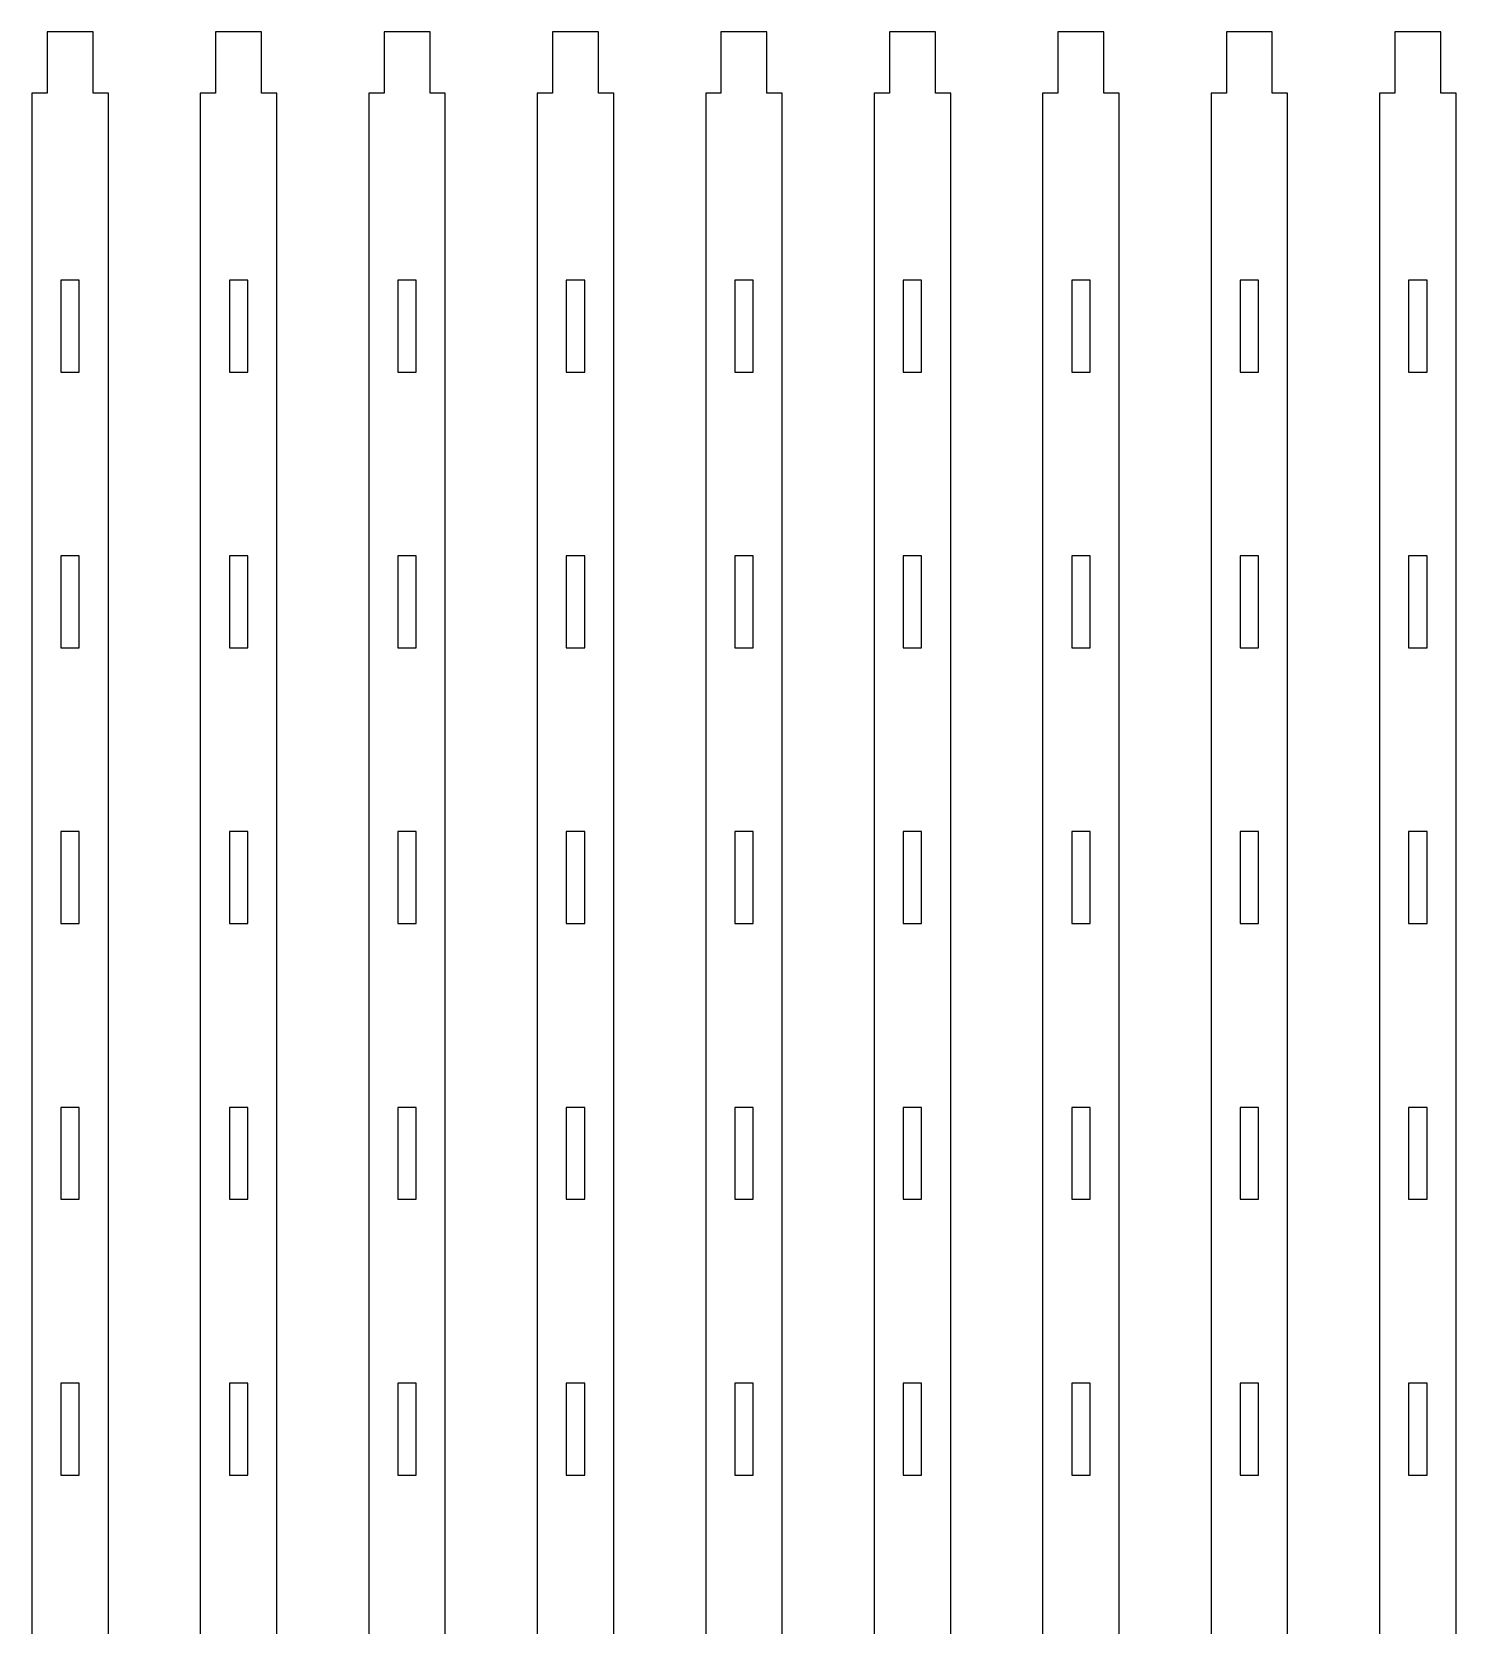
# Model space of a CAD drawing. Header units: inches. Extents: x 54 to 152, y 42 to 250.
# Drawn here: x 54.4 to 147.4, y 146.5 to 250.5 of the extents above; entities that cross this region are included whole.
import ezdxf

# ---------------------------------------------------------------- set-up
doc = ezdxf.new("R2010")
doc.units = ezdxf.units.IN
doc.header["$MEASUREMENT"] = 0

# ---------------------------------------------------------------- blocks, each defined once
blk = doc.blocks.new('block 173')
at = {"color": 7, "lineweight": 25, "true_color": 0xffffff}
blk.add_lwpolyline([(145.46, 228.26), (145.46, 234.26)], dxfattribs=at)
blk = doc.blocks.new('block 174')
at = {"color": 7, "lineweight": 25, "true_color": 0xffffff}
blk.add_lwpolyline([(145.46, 234.26), (144.26, 234.26)], dxfattribs=at)
blk = doc.blocks.new('block 175')
at = {"color": 7, "lineweight": 25, "true_color": 0xffffff}
blk.add_lwpolyline([(144.26, 234.26), (144.26, 228.26)], dxfattribs=at)
blk = doc.blocks.new('block 176')
at = {"color": 7, "lineweight": 25, "true_color": 0xffffff}
blk.add_lwpolyline([(144.26, 228.26), (145.46, 228.26)], dxfattribs=at)
blk = doc.blocks.new('block 177')
at = {"color": 7, "lineweight": 25, "true_color": 0xffffff}
blk.add_lwpolyline([(145.46, 210.26), (145.46, 216.26)], dxfattribs=at)
blk = doc.blocks.new('block 178')
at = {"color": 7, "lineweight": 25, "true_color": 0xffffff}
blk.add_lwpolyline([(145.46, 216.26), (144.26, 216.26)], dxfattribs=at)
blk = doc.blocks.new('block 179')
at = {"color": 7, "lineweight": 25, "true_color": 0xffffff}
blk.add_lwpolyline([(144.26, 216.26), (144.26, 210.26)], dxfattribs=at)
blk = doc.blocks.new('block 180')
at = {"color": 7, "lineweight": 25, "true_color": 0xffffff}
blk.add_lwpolyline([(144.26, 210.26), (145.46, 210.26)], dxfattribs=at)
blk = doc.blocks.new('block 181')
at = {"color": 7, "lineweight": 25, "true_color": 0xffffff}
blk.add_lwpolyline([(145.46, 192.26), (145.46, 198.26)], dxfattribs=at)
blk = doc.blocks.new('block 182')
at = {"color": 7, "lineweight": 25, "true_color": 0xffffff}
blk.add_lwpolyline([(145.46, 198.26), (144.26, 198.26)], dxfattribs=at)
blk = doc.blocks.new('block 183')
at = {"color": 7, "lineweight": 25, "true_color": 0xffffff}
blk.add_lwpolyline([(144.26, 198.26), (144.26, 192.26)], dxfattribs=at)
blk = doc.blocks.new('block 184')
at = {"color": 7, "lineweight": 25, "true_color": 0xffffff}
blk.add_lwpolyline([(144.26, 192.26), (145.46, 192.26)], dxfattribs=at)
blk = doc.blocks.new('block 185')
at = {"color": 7, "lineweight": 25, "true_color": 0xffffff}
blk.add_lwpolyline([(145.46, 174.26), (145.46, 180.26)], dxfattribs=at)
blk = doc.blocks.new('block 186')
at = {"color": 7, "lineweight": 25, "true_color": 0xffffff}
blk.add_lwpolyline([(145.46, 180.26), (144.26, 180.26)], dxfattribs=at)
blk = doc.blocks.new('block 187')
at = {"color": 7, "lineweight": 25, "true_color": 0xffffff}
blk.add_lwpolyline([(144.26, 180.26), (144.26, 174.26)], dxfattribs=at)
blk = doc.blocks.new('block 188')
at = {"color": 7, "lineweight": 25, "true_color": 0xffffff}
blk.add_lwpolyline([(144.26, 174.26), (145.46, 174.26)], dxfattribs=at)
blk = doc.blocks.new('block 189')
at = {"color": 7, "lineweight": 25, "true_color": 0xffffff}
blk.add_lwpolyline([(145.46, 156.26), (145.46, 162.26)], dxfattribs=at)
blk = doc.blocks.new('block 190')
at = {"color": 7, "lineweight": 25, "true_color": 0xffffff}
blk.add_lwpolyline([(145.46, 162.26), (144.26, 162.26)], dxfattribs=at)
blk = doc.blocks.new('block 191')
at = {"color": 7, "lineweight": 25, "true_color": 0xffffff}
blk.add_lwpolyline([(144.26, 162.26), (144.26, 156.26)], dxfattribs=at)
blk = doc.blocks.new('block 192')
at = {"color": 7, "lineweight": 25, "true_color": 0xffffff}
blk.add_lwpolyline([(144.26, 156.26), (145.46, 156.26)], dxfattribs=at)
blk = doc.blocks.new('block 197')
at = {"color": 7, "lineweight": 25, "true_color": 0xffffff}
blk.add_lwpolyline([(142.36, 246.46), (142.36, 90.06)], dxfattribs=at)
blk = doc.blocks.new('block 198')
at = {"color": 7, "lineweight": 25, "true_color": 0xffffff}
blk.add_lwpolyline([(143.36, 246.46), (142.36, 246.46)], dxfattribs=at)
blk = doc.blocks.new('block 199')
at = {"color": 7, "lineweight": 25, "true_color": 0xffffff}
blk.add_lwpolyline([(143.36, 250.46), (143.36, 246.46)], dxfattribs=at)
blk = doc.blocks.new('block 200')
at = {"color": 7, "lineweight": 25, "true_color": 0xffffff}
blk.add_lwpolyline([(146.36, 250.46), (143.36, 250.46)], dxfattribs=at)
blk = doc.blocks.new('block 201')
at = {"color": 7, "lineweight": 25, "true_color": 0xffffff}
blk.add_lwpolyline([(146.36, 246.46), (146.36, 250.46)], dxfattribs=at)
blk = doc.blocks.new('block 202')
at = {"color": 7, "lineweight": 25, "true_color": 0xffffff}
blk.add_lwpolyline([(147.36, 90.06), (147.36, 246.46)], dxfattribs=at)
blk = doc.blocks.new('block 216')
at = {"color": 7, "lineweight": 25, "true_color": 0xffffff}
blk.add_lwpolyline([(147.36, 246.46), (146.36, 246.46)], dxfattribs=at)
blk = doc.blocks.new('block 217')
at = {"color": 7, "lineweight": 25, "true_color": 0xffffff}
blk.add_lwpolyline([(134.46, 228.26), (134.46, 234.26)], dxfattribs=at)
blk = doc.blocks.new('block 218')
at = {"color": 7, "lineweight": 25, "true_color": 0xffffff}
blk.add_lwpolyline([(134.46, 234.26), (133.26, 234.26)], dxfattribs=at)
blk = doc.blocks.new('block 219')
at = {"color": 7, "lineweight": 25, "true_color": 0xffffff}
blk.add_lwpolyline([(133.26, 234.26), (133.26, 228.26)], dxfattribs=at)
blk = doc.blocks.new('block 220')
at = {"color": 7, "lineweight": 25, "true_color": 0xffffff}
blk.add_lwpolyline([(133.26, 228.26), (134.46, 228.26)], dxfattribs=at)
blk = doc.blocks.new('block 221')
at = {"color": 7, "lineweight": 25, "true_color": 0xffffff}
blk.add_lwpolyline([(134.46, 210.26), (134.46, 216.26)], dxfattribs=at)
blk = doc.blocks.new('block 222')
at = {"color": 7, "lineweight": 25, "true_color": 0xffffff}
blk.add_lwpolyline([(134.46, 216.26), (133.26, 216.26)], dxfattribs=at)
blk = doc.blocks.new('block 223')
at = {"color": 7, "lineweight": 25, "true_color": 0xffffff}
blk.add_lwpolyline([(133.26, 216.26), (133.26, 210.26)], dxfattribs=at)
blk = doc.blocks.new('block 224')
at = {"color": 7, "lineweight": 25, "true_color": 0xffffff}
blk.add_lwpolyline([(133.26, 210.26), (134.46, 210.26)], dxfattribs=at)
blk = doc.blocks.new('block 225')
at = {"color": 7, "lineweight": 25, "true_color": 0xffffff}
blk.add_lwpolyline([(134.46, 192.26), (134.46, 198.26)], dxfattribs=at)
blk = doc.blocks.new('block 226')
at = {"color": 7, "lineweight": 25, "true_color": 0xffffff}
blk.add_lwpolyline([(134.46, 198.26), (133.26, 198.26)], dxfattribs=at)
blk = doc.blocks.new('block 227')
at = {"color": 7, "lineweight": 25, "true_color": 0xffffff}
blk.add_lwpolyline([(133.26, 198.26), (133.26, 192.26)], dxfattribs=at)
blk = doc.blocks.new('block 228')
at = {"color": 7, "lineweight": 25, "true_color": 0xffffff}
blk.add_lwpolyline([(133.26, 192.26), (134.46, 192.26)], dxfattribs=at)
blk = doc.blocks.new('block 229')
at = {"color": 7, "lineweight": 25, "true_color": 0xffffff}
blk.add_lwpolyline([(134.46, 174.26), (134.46, 180.26)], dxfattribs=at)
blk = doc.blocks.new('block 230')
at = {"color": 7, "lineweight": 25, "true_color": 0xffffff}
blk.add_lwpolyline([(134.46, 180.26), (133.26, 180.26)], dxfattribs=at)
blk = doc.blocks.new('block 231')
at = {"color": 7, "lineweight": 25, "true_color": 0xffffff}
blk.add_lwpolyline([(133.26, 180.26), (133.26, 174.26)], dxfattribs=at)
blk = doc.blocks.new('block 232')
at = {"color": 7, "lineweight": 25, "true_color": 0xffffff}
blk.add_lwpolyline([(133.26, 174.26), (134.46, 174.26)], dxfattribs=at)
blk = doc.blocks.new('block 233')
at = {"color": 7, "lineweight": 25, "true_color": 0xffffff}
blk.add_lwpolyline([(134.46, 156.26), (134.46, 162.26)], dxfattribs=at)
blk = doc.blocks.new('block 234')
at = {"color": 7, "lineweight": 25, "true_color": 0xffffff}
blk.add_lwpolyline([(134.46, 162.26), (133.26, 162.26)], dxfattribs=at)
blk = doc.blocks.new('block 235')
at = {"color": 7, "lineweight": 25, "true_color": 0xffffff}
blk.add_lwpolyline([(133.26, 162.26), (133.26, 156.26)], dxfattribs=at)
blk = doc.blocks.new('block 236')
at = {"color": 7, "lineweight": 25, "true_color": 0xffffff}
blk.add_lwpolyline([(133.26, 156.26), (134.46, 156.26)], dxfattribs=at)
blk = doc.blocks.new('block 241')
at = {"color": 7, "lineweight": 25, "true_color": 0xffffff}
blk.add_lwpolyline([(131.36, 246.46), (131.36, 90.06)], dxfattribs=at)
blk = doc.blocks.new('block 242')
at = {"color": 7, "lineweight": 25, "true_color": 0xffffff}
blk.add_lwpolyline([(132.36, 246.46), (131.36, 246.46)], dxfattribs=at)
blk = doc.blocks.new('block 243')
at = {"color": 7, "lineweight": 25, "true_color": 0xffffff}
blk.add_lwpolyline([(132.36, 250.46), (132.36, 246.46)], dxfattribs=at)
blk = doc.blocks.new('block 244')
at = {"color": 7, "lineweight": 25, "true_color": 0xffffff}
blk.add_lwpolyline([(135.36, 250.46), (132.36, 250.46)], dxfattribs=at)
blk = doc.blocks.new('block 245')
at = {"color": 7, "lineweight": 25, "true_color": 0xffffff}
blk.add_lwpolyline([(135.36, 246.46), (135.36, 250.46)], dxfattribs=at)
blk = doc.blocks.new('block 246')
at = {"color": 7, "lineweight": 25, "true_color": 0xffffff}
blk.add_lwpolyline([(136.36, 90.06), (136.36, 246.46)], dxfattribs=at)
blk = doc.blocks.new('block 259')
at = {"color": 7, "lineweight": 25, "true_color": 0xffffff}
blk.add_lwpolyline([(136.36, 246.46), (135.36, 246.46)], dxfattribs=at)
blk = doc.blocks.new('block 261')
at = {"color": 7, "lineweight": 25, "true_color": 0xffffff}
blk.add_lwpolyline([(123.46, 228.26), (123.46, 234.26)], dxfattribs=at)
blk = doc.blocks.new('block 262')
at = {"color": 7, "lineweight": 25, "true_color": 0xffffff}
blk.add_lwpolyline([(123.46, 234.26), (122.26, 234.26)], dxfattribs=at)
blk = doc.blocks.new('block 263')
at = {"color": 7, "lineweight": 25, "true_color": 0xffffff}
blk.add_lwpolyline([(122.26, 234.26), (122.26, 228.26)], dxfattribs=at)
blk = doc.blocks.new('block 264')
at = {"color": 7, "lineweight": 25, "true_color": 0xffffff}
blk.add_lwpolyline([(122.26, 228.26), (123.46, 228.26)], dxfattribs=at)
blk = doc.blocks.new('block 265')
at = {"color": 7, "lineweight": 25, "true_color": 0xffffff}
blk.add_lwpolyline([(123.46, 210.26), (123.46, 216.26)], dxfattribs=at)
blk = doc.blocks.new('block 266')
at = {"color": 7, "lineweight": 25, "true_color": 0xffffff}
blk.add_lwpolyline([(123.46, 216.26), (122.26, 216.26)], dxfattribs=at)
blk = doc.blocks.new('block 267')
at = {"color": 7, "lineweight": 25, "true_color": 0xffffff}
blk.add_lwpolyline([(122.26, 216.26), (122.26, 210.26)], dxfattribs=at)
blk = doc.blocks.new('block 268')
at = {"color": 7, "lineweight": 25, "true_color": 0xffffff}
blk.add_lwpolyline([(122.26, 210.26), (123.46, 210.26)], dxfattribs=at)
blk = doc.blocks.new('block 269')
at = {"color": 7, "lineweight": 25, "true_color": 0xffffff}
blk.add_lwpolyline([(123.46, 192.26), (123.46, 198.26)], dxfattribs=at)
blk = doc.blocks.new('block 270')
at = {"color": 7, "lineweight": 25, "true_color": 0xffffff}
blk.add_lwpolyline([(123.46, 198.26), (122.26, 198.26)], dxfattribs=at)
blk = doc.blocks.new('block 271')
at = {"color": 7, "lineweight": 25, "true_color": 0xffffff}
blk.add_lwpolyline([(122.26, 198.26), (122.26, 192.26)], dxfattribs=at)
blk = doc.blocks.new('block 272')
at = {"color": 7, "lineweight": 25, "true_color": 0xffffff}
blk.add_lwpolyline([(122.26, 192.26), (123.46, 192.26)], dxfattribs=at)
blk = doc.blocks.new('block 273')
at = {"color": 7, "lineweight": 25, "true_color": 0xffffff}
blk.add_lwpolyline([(123.46, 174.26), (123.46, 180.26)], dxfattribs=at)
blk = doc.blocks.new('block 274')
at = {"color": 7, "lineweight": 25, "true_color": 0xffffff}
blk.add_lwpolyline([(123.46, 180.26), (122.26, 180.26)], dxfattribs=at)
blk = doc.blocks.new('block 275')
at = {"color": 7, "lineweight": 25, "true_color": 0xffffff}
blk.add_lwpolyline([(122.26, 180.26), (122.26, 174.26)], dxfattribs=at)
blk = doc.blocks.new('block 276')
at = {"color": 7, "lineweight": 25, "true_color": 0xffffff}
blk.add_lwpolyline([(122.26, 174.26), (123.46, 174.26)], dxfattribs=at)
blk = doc.blocks.new('block 277')
at = {"color": 7, "lineweight": 25, "true_color": 0xffffff}
blk.add_lwpolyline([(123.46, 156.26), (123.46, 162.26)], dxfattribs=at)
blk = doc.blocks.new('block 278')
at = {"color": 7, "lineweight": 25, "true_color": 0xffffff}
blk.add_lwpolyline([(123.46, 162.26), (122.26, 162.26)], dxfattribs=at)
blk = doc.blocks.new('block 279')
at = {"color": 7, "lineweight": 25, "true_color": 0xffffff}
blk.add_lwpolyline([(122.26, 162.26), (122.26, 156.26)], dxfattribs=at)
blk = doc.blocks.new('block 280')
at = {"color": 7, "lineweight": 25, "true_color": 0xffffff}
blk.add_lwpolyline([(122.26, 156.26), (123.46, 156.26)], dxfattribs=at)
blk = doc.blocks.new('block 285')
at = {"color": 7, "lineweight": 25, "true_color": 0xffffff}
blk.add_lwpolyline([(120.36, 246.46), (120.36, 90.06)], dxfattribs=at)
blk = doc.blocks.new('block 286')
at = {"color": 7, "lineweight": 25, "true_color": 0xffffff}
blk.add_lwpolyline([(121.36, 246.46), (120.36, 246.46)], dxfattribs=at)
blk = doc.blocks.new('block 287')
at = {"color": 7, "lineweight": 25, "true_color": 0xffffff}
blk.add_lwpolyline([(121.36, 250.46), (121.36, 246.46)], dxfattribs=at)
blk = doc.blocks.new('block 288')
at = {"color": 7, "lineweight": 25, "true_color": 0xffffff}
blk.add_lwpolyline([(124.36, 250.46), (121.36, 250.46)], dxfattribs=at)
blk = doc.blocks.new('block 289')
at = {"color": 7, "lineweight": 25, "true_color": 0xffffff}
blk.add_lwpolyline([(124.36, 246.46), (124.36, 250.46)], dxfattribs=at)
blk = doc.blocks.new('block 290')
at = {"color": 7, "lineweight": 25, "true_color": 0xffffff}
blk.add_lwpolyline([(125.36, 90.06), (125.36, 246.46)], dxfattribs=at)
blk = doc.blocks.new('block 304')
at = {"color": 7, "lineweight": 25, "true_color": 0xffffff}
blk.add_lwpolyline([(125.36, 246.46), (124.36, 246.46)], dxfattribs=at)
blk = doc.blocks.new('block 305')
at = {"color": 7, "lineweight": 25, "true_color": 0xffffff}
blk.add_lwpolyline([(112.46, 228.26), (112.46, 234.26)], dxfattribs=at)
blk = doc.blocks.new('block 306')
at = {"color": 7, "lineweight": 25, "true_color": 0xffffff}
blk.add_lwpolyline([(112.46, 234.26), (111.26, 234.26)], dxfattribs=at)
blk = doc.blocks.new('block 307')
at = {"color": 7, "lineweight": 25, "true_color": 0xffffff}
blk.add_lwpolyline([(111.26, 234.26), (111.26, 228.26)], dxfattribs=at)
blk = doc.blocks.new('block 308')
at = {"color": 7, "lineweight": 25, "true_color": 0xffffff}
blk.add_lwpolyline([(111.26, 228.26), (112.46, 228.26)], dxfattribs=at)
blk = doc.blocks.new('block 309')
at = {"color": 7, "lineweight": 25, "true_color": 0xffffff}
blk.add_lwpolyline([(112.46, 210.26), (112.46, 216.26)], dxfattribs=at)
blk = doc.blocks.new('block 310')
at = {"color": 7, "lineweight": 25, "true_color": 0xffffff}
blk.add_lwpolyline([(112.46, 216.26), (111.26, 216.26)], dxfattribs=at)
blk = doc.blocks.new('block 311')
at = {"color": 7, "lineweight": 25, "true_color": 0xffffff}
blk.add_lwpolyline([(111.26, 216.26), (111.26, 210.26)], dxfattribs=at)
blk = doc.blocks.new('block 312')
at = {"color": 7, "lineweight": 25, "true_color": 0xffffff}
blk.add_lwpolyline([(111.26, 210.26), (112.46, 210.26)], dxfattribs=at)
blk = doc.blocks.new('block 313')
at = {"color": 7, "lineweight": 25, "true_color": 0xffffff}
blk.add_lwpolyline([(112.46, 192.26), (112.46, 198.26)], dxfattribs=at)
blk = doc.blocks.new('block 314')
at = {"color": 7, "lineweight": 25, "true_color": 0xffffff}
blk.add_lwpolyline([(112.46, 198.26), (111.26, 198.26)], dxfattribs=at)
blk = doc.blocks.new('block 315')
at = {"color": 7, "lineweight": 25, "true_color": 0xffffff}
blk.add_lwpolyline([(111.26, 198.26), (111.26, 192.26)], dxfattribs=at)
blk = doc.blocks.new('block 316')
at = {"color": 7, "lineweight": 25, "true_color": 0xffffff}
blk.add_lwpolyline([(111.26, 192.26), (112.46, 192.26)], dxfattribs=at)
blk = doc.blocks.new('block 317')
at = {"color": 7, "lineweight": 25, "true_color": 0xffffff}
blk.add_lwpolyline([(112.46, 174.26), (112.46, 180.26)], dxfattribs=at)
blk = doc.blocks.new('block 318')
at = {"color": 7, "lineweight": 25, "true_color": 0xffffff}
blk.add_lwpolyline([(112.46, 180.26), (111.26, 180.26)], dxfattribs=at)
blk = doc.blocks.new('block 319')
at = {"color": 7, "lineweight": 25, "true_color": 0xffffff}
blk.add_lwpolyline([(111.26, 180.26), (111.26, 174.26)], dxfattribs=at)
blk = doc.blocks.new('block 320')
at = {"color": 7, "lineweight": 25, "true_color": 0xffffff}
blk.add_lwpolyline([(111.26, 174.26), (112.46, 174.26)], dxfattribs=at)
blk = doc.blocks.new('block 321')
at = {"color": 7, "lineweight": 25, "true_color": 0xffffff}
blk.add_lwpolyline([(112.46, 156.26), (112.46, 162.26)], dxfattribs=at)
blk = doc.blocks.new('block 322')
at = {"color": 7, "lineweight": 25, "true_color": 0xffffff}
blk.add_lwpolyline([(112.46, 162.26), (111.26, 162.26)], dxfattribs=at)
blk = doc.blocks.new('block 323')
at = {"color": 7, "lineweight": 25, "true_color": 0xffffff}
blk.add_lwpolyline([(111.26, 162.26), (111.26, 156.26)], dxfattribs=at)
blk = doc.blocks.new('block 324')
at = {"color": 7, "lineweight": 25, "true_color": 0xffffff}
blk.add_lwpolyline([(111.26, 156.26), (112.46, 156.26)], dxfattribs=at)
blk = doc.blocks.new('block 329')
at = {"color": 7, "lineweight": 25, "true_color": 0xffffff}
blk.add_lwpolyline([(109.36, 246.46), (109.36, 90.06)], dxfattribs=at)
blk = doc.blocks.new('block 330')
at = {"color": 7, "lineweight": 25, "true_color": 0xffffff}
blk.add_lwpolyline([(110.36, 250.46), (110.36, 246.46)], dxfattribs=at)
blk = doc.blocks.new('block 331')
at = {"color": 7, "lineweight": 25, "true_color": 0xffffff}
blk.add_lwpolyline([(113.36, 250.46), (110.36, 250.46)], dxfattribs=at)
blk = doc.blocks.new('block 332')
at = {"color": 7, "lineweight": 25, "true_color": 0xffffff}
blk.add_lwpolyline([(113.36, 246.46), (113.36, 250.46)], dxfattribs=at)
blk = doc.blocks.new('block 333')
at = {"color": 7, "lineweight": 25, "true_color": 0xffffff}
blk.add_lwpolyline([(114.36, 90.06), (114.36, 246.46)], dxfattribs=at)
blk = doc.blocks.new('block 345')
at = {"color": 7, "lineweight": 25, "true_color": 0xffffff}
blk.add_lwpolyline([(110.36, 246.46), (109.36, 246.46)], dxfattribs=at)
blk = doc.blocks.new('block 347')
at = {"color": 7, "lineweight": 25, "true_color": 0xffffff}
blk.add_lwpolyline([(114.36, 246.46), (113.36, 246.46)], dxfattribs=at)
blk = doc.blocks.new('block 349')
at = {"color": 7, "lineweight": 25, "true_color": 0xffffff}
blk.add_lwpolyline([(101.46, 228.26), (101.46, 234.26)], dxfattribs=at)
blk = doc.blocks.new('block 350')
at = {"color": 7, "lineweight": 25, "true_color": 0xffffff}
blk.add_lwpolyline([(101.46, 234.26), (100.26, 234.26)], dxfattribs=at)
blk = doc.blocks.new('block 351')
at = {"color": 7, "lineweight": 25, "true_color": 0xffffff}
blk.add_lwpolyline([(100.26, 234.26), (100.26, 228.26)], dxfattribs=at)
blk = doc.blocks.new('block 352')
at = {"color": 7, "lineweight": 25, "true_color": 0xffffff}
blk.add_lwpolyline([(100.26, 228.26), (101.46, 228.26)], dxfattribs=at)
blk = doc.blocks.new('block 353')
at = {"color": 7, "lineweight": 25, "true_color": 0xffffff}
blk.add_lwpolyline([(101.46, 210.26), (101.46, 216.26)], dxfattribs=at)
blk = doc.blocks.new('block 354')
at = {"color": 7, "lineweight": 25, "true_color": 0xffffff}
blk.add_lwpolyline([(101.46, 216.26), (100.26, 216.26)], dxfattribs=at)
blk = doc.blocks.new('block 355')
at = {"color": 7, "lineweight": 25, "true_color": 0xffffff}
blk.add_lwpolyline([(100.26, 216.26), (100.26, 210.26)], dxfattribs=at)
blk = doc.blocks.new('block 356')
at = {"color": 7, "lineweight": 25, "true_color": 0xffffff}
blk.add_lwpolyline([(100.26, 210.26), (101.46, 210.26)], dxfattribs=at)
blk = doc.blocks.new('block 357')
at = {"color": 7, "lineweight": 25, "true_color": 0xffffff}
blk.add_lwpolyline([(101.46, 192.26), (101.46, 198.26)], dxfattribs=at)
blk = doc.blocks.new('block 358')
at = {"color": 7, "lineweight": 25, "true_color": 0xffffff}
blk.add_lwpolyline([(101.46, 198.26), (100.26, 198.26)], dxfattribs=at)
blk = doc.blocks.new('block 359')
at = {"color": 7, "lineweight": 25, "true_color": 0xffffff}
blk.add_lwpolyline([(100.26, 198.26), (100.26, 192.26)], dxfattribs=at)
blk = doc.blocks.new('block 360')
at = {"color": 7, "lineweight": 25, "true_color": 0xffffff}
blk.add_lwpolyline([(100.26, 192.26), (101.46, 192.26)], dxfattribs=at)
blk = doc.blocks.new('block 361')
at = {"color": 7, "lineweight": 25, "true_color": 0xffffff}
blk.add_lwpolyline([(101.46, 174.26), (101.46, 180.26)], dxfattribs=at)
blk = doc.blocks.new('block 362')
at = {"color": 7, "lineweight": 25, "true_color": 0xffffff}
blk.add_lwpolyline([(101.46, 180.26), (100.26, 180.26)], dxfattribs=at)
blk = doc.blocks.new('block 363')
at = {"color": 7, "lineweight": 25, "true_color": 0xffffff}
blk.add_lwpolyline([(100.26, 180.26), (100.26, 174.26)], dxfattribs=at)
blk = doc.blocks.new('block 364')
at = {"color": 7, "lineweight": 25, "true_color": 0xffffff}
blk.add_lwpolyline([(100.26, 174.26), (101.46, 174.26)], dxfattribs=at)
blk = doc.blocks.new('block 365')
at = {"color": 7, "lineweight": 25, "true_color": 0xffffff}
blk.add_lwpolyline([(101.46, 156.26), (101.46, 162.26)], dxfattribs=at)
blk = doc.blocks.new('block 366')
at = {"color": 7, "lineweight": 25, "true_color": 0xffffff}
blk.add_lwpolyline([(101.46, 162.26), (100.26, 162.26)], dxfattribs=at)
blk = doc.blocks.new('block 367')
at = {"color": 7, "lineweight": 25, "true_color": 0xffffff}
blk.add_lwpolyline([(100.26, 162.26), (100.26, 156.26)], dxfattribs=at)
blk = doc.blocks.new('block 368')
at = {"color": 7, "lineweight": 25, "true_color": 0xffffff}
blk.add_lwpolyline([(100.26, 156.26), (101.46, 156.26)], dxfattribs=at)
blk = doc.blocks.new('block 373')
at = {"color": 7, "lineweight": 25, "true_color": 0xffffff}
blk.add_lwpolyline([(98.36, 246.46), (98.36, 90.06)], dxfattribs=at)
blk = doc.blocks.new('block 374')
at = {"color": 7, "lineweight": 25, "true_color": 0xffffff}
blk.add_lwpolyline([(102.36, 250.46), (99.36, 250.46)], dxfattribs=at)
blk = doc.blocks.new('block 375')
at = {"color": 7, "lineweight": 25, "true_color": 0xffffff}
blk.add_lwpolyline([(103.36, 90.06), (103.36, 246.46)], dxfattribs=at)
blk = doc.blocks.new('block 386')
at = {"color": 7, "lineweight": 25, "true_color": 0xffffff}
blk.add_lwpolyline([(99.36, 246.46), (98.36, 246.46)], dxfattribs=at)
blk = doc.blocks.new('block 388')
at = {"color": 7, "lineweight": 25, "true_color": 0xffffff}
blk.add_lwpolyline([(103.36, 246.46), (102.36, 246.46)], dxfattribs=at)
blk = doc.blocks.new('block 391')
at = {"color": 7, "lineweight": 25, "true_color": 0xffffff}
blk.add_lwpolyline([(99.36, 250.46), (99.36, 246.46)], dxfattribs=at)
blk = doc.blocks.new('block 392')
at = {"color": 7, "lineweight": 25, "true_color": 0xffffff}
blk.add_lwpolyline([(102.36, 246.46), (102.36, 250.46)], dxfattribs=at)
blk = doc.blocks.new('block 393')
at = {"color": 7, "lineweight": 25, "true_color": 0xffffff}
blk.add_lwpolyline([(90.46, 228.26), (90.46, 234.26)], dxfattribs=at)
blk = doc.blocks.new('block 394')
at = {"color": 7, "lineweight": 25, "true_color": 0xffffff}
blk.add_lwpolyline([(90.46, 234.26), (89.26, 234.26)], dxfattribs=at)
blk = doc.blocks.new('block 395')
at = {"color": 7, "lineweight": 25, "true_color": 0xffffff}
blk.add_lwpolyline([(89.26, 234.26), (89.26, 228.26)], dxfattribs=at)
blk = doc.blocks.new('block 396')
at = {"color": 7, "lineweight": 25, "true_color": 0xffffff}
blk.add_lwpolyline([(89.26, 228.26), (90.46, 228.26)], dxfattribs=at)
blk = doc.blocks.new('block 397')
at = {"color": 7, "lineweight": 25, "true_color": 0xffffff}
blk.add_lwpolyline([(90.46, 210.26), (90.46, 216.26)], dxfattribs=at)
blk = doc.blocks.new('block 398')
at = {"color": 7, "lineweight": 25, "true_color": 0xffffff}
blk.add_lwpolyline([(90.46, 216.26), (89.26, 216.26)], dxfattribs=at)
blk = doc.blocks.new('block 399')
at = {"color": 7, "lineweight": 25, "true_color": 0xffffff}
blk.add_lwpolyline([(89.26, 216.26), (89.26, 210.26)], dxfattribs=at)
blk = doc.blocks.new('block 400')
at = {"color": 7, "lineweight": 25, "true_color": 0xffffff}
blk.add_lwpolyline([(89.26, 210.26), (90.46, 210.26)], dxfattribs=at)
blk = doc.blocks.new('block 401')
at = {"color": 7, "lineweight": 25, "true_color": 0xffffff}
blk.add_lwpolyline([(90.46, 192.26), (90.46, 198.26)], dxfattribs=at)
blk = doc.blocks.new('block 402')
at = {"color": 7, "lineweight": 25, "true_color": 0xffffff}
blk.add_lwpolyline([(90.46, 198.26), (89.26, 198.26)], dxfattribs=at)
blk = doc.blocks.new('block 403')
at = {"color": 7, "lineweight": 25, "true_color": 0xffffff}
blk.add_lwpolyline([(89.26, 198.26), (89.26, 192.26)], dxfattribs=at)
blk = doc.blocks.new('block 404')
at = {"color": 7, "lineweight": 25, "true_color": 0xffffff}
blk.add_lwpolyline([(89.26, 192.26), (90.46, 192.26)], dxfattribs=at)
blk = doc.blocks.new('block 405')
at = {"color": 7, "lineweight": 25, "true_color": 0xffffff}
blk.add_lwpolyline([(90.46, 174.26), (90.46, 180.26)], dxfattribs=at)
blk = doc.blocks.new('block 406')
at = {"color": 7, "lineweight": 25, "true_color": 0xffffff}
blk.add_lwpolyline([(90.46, 180.26), (89.26, 180.26)], dxfattribs=at)
blk = doc.blocks.new('block 407')
at = {"color": 7, "lineweight": 25, "true_color": 0xffffff}
blk.add_lwpolyline([(89.26, 180.26), (89.26, 174.26)], dxfattribs=at)
blk = doc.blocks.new('block 408')
at = {"color": 7, "lineweight": 25, "true_color": 0xffffff}
blk.add_lwpolyline([(89.26, 174.26), (90.46, 174.26)], dxfattribs=at)
blk = doc.blocks.new('block 409')
at = {"color": 7, "lineweight": 25, "true_color": 0xffffff}
blk.add_lwpolyline([(90.46, 156.26), (90.46, 162.26)], dxfattribs=at)
blk = doc.blocks.new('block 410')
at = {"color": 7, "lineweight": 25, "true_color": 0xffffff}
blk.add_lwpolyline([(90.46, 162.26), (89.26, 162.26)], dxfattribs=at)
blk = doc.blocks.new('block 411')
at = {"color": 7, "lineweight": 25, "true_color": 0xffffff}
blk.add_lwpolyline([(89.26, 162.26), (89.26, 156.26)], dxfattribs=at)
blk = doc.blocks.new('block 412')
at = {"color": 7, "lineweight": 25, "true_color": 0xffffff}
blk.add_lwpolyline([(89.26, 156.26), (90.46, 156.26)], dxfattribs=at)
blk = doc.blocks.new('block 417')
at = {"color": 7, "lineweight": 25, "true_color": 0xffffff}
blk.add_lwpolyline([(87.36, 246.46), (87.36, 90.06)], dxfattribs=at)
blk = doc.blocks.new('block 418')
at = {"color": 7, "lineweight": 25, "true_color": 0xffffff}
blk.add_lwpolyline([(91.36, 250.46), (88.36, 250.46)], dxfattribs=at)
blk = doc.blocks.new('block 419')
at = {"color": 7, "lineweight": 25, "true_color": 0xffffff}
blk.add_lwpolyline([(91.36, 246.46), (91.36, 250.46)], dxfattribs=at)
blk = doc.blocks.new('block 420')
at = {"color": 7, "lineweight": 25, "true_color": 0xffffff}
blk.add_lwpolyline([(92.36, 90.06), (92.36, 246.46)], dxfattribs=at)
blk = doc.blocks.new('block 433')
at = {"color": 7, "lineweight": 25, "true_color": 0xffffff}
blk.add_lwpolyline([(88.36, 250.46), (88.36, 246.46)], dxfattribs=at)
blk = doc.blocks.new('block 434')
at = {"color": 7, "lineweight": 25, "true_color": 0xffffff}
blk.add_lwpolyline([(88.36, 246.46), (87.36, 246.46)], dxfattribs=at)
blk = doc.blocks.new('block 436')
at = {"color": 7, "lineweight": 25, "true_color": 0xffffff}
blk.add_lwpolyline([(92.36, 246.46), (91.36, 246.46)], dxfattribs=at)
blk = doc.blocks.new('block 437')
at = {"color": 7, "lineweight": 25, "true_color": 0xffffff}
blk.add_lwpolyline([(79.46, 228.26), (79.46, 234.26)], dxfattribs=at)
blk = doc.blocks.new('block 438')
at = {"color": 7, "lineweight": 25, "true_color": 0xffffff}
blk.add_lwpolyline([(79.46, 234.26), (78.26, 234.26)], dxfattribs=at)
blk = doc.blocks.new('block 439')
at = {"color": 7, "lineweight": 25, "true_color": 0xffffff}
blk.add_lwpolyline([(78.26, 234.26), (78.26, 228.26)], dxfattribs=at)
blk = doc.blocks.new('block 440')
at = {"color": 7, "lineweight": 25, "true_color": 0xffffff}
blk.add_lwpolyline([(78.26, 228.26), (79.46, 228.26)], dxfattribs=at)
blk = doc.blocks.new('block 441')
at = {"color": 7, "lineweight": 25, "true_color": 0xffffff}
blk.add_lwpolyline([(79.46, 210.26), (79.46, 216.26)], dxfattribs=at)
blk = doc.blocks.new('block 442')
at = {"color": 7, "lineweight": 25, "true_color": 0xffffff}
blk.add_lwpolyline([(79.46, 216.26), (78.26, 216.26)], dxfattribs=at)
blk = doc.blocks.new('block 443')
at = {"color": 7, "lineweight": 25, "true_color": 0xffffff}
blk.add_lwpolyline([(78.26, 216.26), (78.26, 210.26)], dxfattribs=at)
blk = doc.blocks.new('block 444')
at = {"color": 7, "lineweight": 25, "true_color": 0xffffff}
blk.add_lwpolyline([(78.26, 210.26), (79.46, 210.26)], dxfattribs=at)
blk = doc.blocks.new('block 445')
at = {"color": 7, "lineweight": 25, "true_color": 0xffffff}
blk.add_lwpolyline([(79.46, 192.26), (79.46, 198.26)], dxfattribs=at)
blk = doc.blocks.new('block 446')
at = {"color": 7, "lineweight": 25, "true_color": 0xffffff}
blk.add_lwpolyline([(79.46, 198.26), (78.26, 198.26)], dxfattribs=at)
blk = doc.blocks.new('block 447')
at = {"color": 7, "lineweight": 25, "true_color": 0xffffff}
blk.add_lwpolyline([(78.26, 198.26), (78.26, 192.26)], dxfattribs=at)
blk = doc.blocks.new('block 448')
at = {"color": 7, "lineweight": 25, "true_color": 0xffffff}
blk.add_lwpolyline([(78.26, 192.26), (79.46, 192.26)], dxfattribs=at)
blk = doc.blocks.new('block 449')
at = {"color": 7, "lineweight": 25, "true_color": 0xffffff}
blk.add_lwpolyline([(79.46, 174.26), (79.46, 180.26)], dxfattribs=at)
blk = doc.blocks.new('block 450')
at = {"color": 7, "lineweight": 25, "true_color": 0xffffff}
blk.add_lwpolyline([(79.46, 180.26), (78.26, 180.26)], dxfattribs=at)
blk = doc.blocks.new('block 451')
at = {"color": 7, "lineweight": 25, "true_color": 0xffffff}
blk.add_lwpolyline([(78.26, 180.26), (78.26, 174.26)], dxfattribs=at)
blk = doc.blocks.new('block 452')
at = {"color": 7, "lineweight": 25, "true_color": 0xffffff}
blk.add_lwpolyline([(78.26, 174.26), (79.46, 174.26)], dxfattribs=at)
blk = doc.blocks.new('block 453')
at = {"color": 7, "lineweight": 25, "true_color": 0xffffff}
blk.add_lwpolyline([(79.46, 156.26), (79.46, 162.26)], dxfattribs=at)
blk = doc.blocks.new('block 454')
at = {"color": 7, "lineweight": 25, "true_color": 0xffffff}
blk.add_lwpolyline([(79.46, 162.26), (78.26, 162.26)], dxfattribs=at)
blk = doc.blocks.new('block 455')
at = {"color": 7, "lineweight": 25, "true_color": 0xffffff}
blk.add_lwpolyline([(78.26, 162.26), (78.26, 156.26)], dxfattribs=at)
blk = doc.blocks.new('block 456')
at = {"color": 7, "lineweight": 25, "true_color": 0xffffff}
blk.add_lwpolyline([(78.26, 156.26), (79.46, 156.26)], dxfattribs=at)
blk = doc.blocks.new('block 461')
at = {"color": 7, "lineweight": 25, "true_color": 0xffffff}
blk.add_lwpolyline([(76.36, 246.46), (76.36, 90.06)], dxfattribs=at)
blk = doc.blocks.new('block 462')
at = {"color": 7, "lineweight": 25, "true_color": 0xffffff}
blk.add_lwpolyline([(77.36, 250.46), (77.36, 246.46)], dxfattribs=at)
blk = doc.blocks.new('block 463')
at = {"color": 7, "lineweight": 25, "true_color": 0xffffff}
blk.add_lwpolyline([(80.36, 250.46), (77.36, 250.46)], dxfattribs=at)
blk = doc.blocks.new('block 464')
at = {"color": 7, "lineweight": 25, "true_color": 0xffffff}
blk.add_lwpolyline([(80.36, 246.46), (80.36, 250.46)], dxfattribs=at)
blk = doc.blocks.new('block 465')
at = {"color": 7, "lineweight": 25, "true_color": 0xffffff}
blk.add_lwpolyline([(81.36, 90.06), (81.36, 246.46)], dxfattribs=at)
blk = doc.blocks.new('block 477')
at = {"color": 7, "lineweight": 25, "true_color": 0xffffff}
blk.add_lwpolyline([(77.36, 246.46), (76.36, 246.46)], dxfattribs=at)
blk = doc.blocks.new('block 479')
at = {"color": 7, "lineweight": 25, "true_color": 0xffffff}
blk.add_lwpolyline([(81.36, 246.46), (80.36, 246.46)], dxfattribs=at)
blk = doc.blocks.new('block 481')
at = {"color": 7, "lineweight": 25, "true_color": 0xffffff}
blk.add_lwpolyline([(68.46, 228.26), (68.46, 234.26)], dxfattribs=at)
blk = doc.blocks.new('block 482')
at = {"color": 7, "lineweight": 25, "true_color": 0xffffff}
blk.add_lwpolyline([(68.46, 234.26), (67.26, 234.26)], dxfattribs=at)
blk = doc.blocks.new('block 483')
at = {"color": 7, "lineweight": 25, "true_color": 0xffffff}
blk.add_lwpolyline([(67.26, 234.26), (67.26, 228.26)], dxfattribs=at)
blk = doc.blocks.new('block 484')
at = {"color": 7, "lineweight": 25, "true_color": 0xffffff}
blk.add_lwpolyline([(67.26, 228.26), (68.46, 228.26)], dxfattribs=at)
blk = doc.blocks.new('block 485')
at = {"color": 7, "lineweight": 25, "true_color": 0xffffff}
blk.add_lwpolyline([(68.46, 210.26), (68.46, 216.26)], dxfattribs=at)
blk = doc.blocks.new('block 486')
at = {"color": 7, "lineweight": 25, "true_color": 0xffffff}
blk.add_lwpolyline([(68.46, 216.26), (67.26, 216.26)], dxfattribs=at)
blk = doc.blocks.new('block 487')
at = {"color": 7, "lineweight": 25, "true_color": 0xffffff}
blk.add_lwpolyline([(67.26, 216.26), (67.26, 210.26)], dxfattribs=at)
blk = doc.blocks.new('block 488')
at = {"color": 7, "lineweight": 25, "true_color": 0xffffff}
blk.add_lwpolyline([(67.26, 210.26), (68.46, 210.26)], dxfattribs=at)
blk = doc.blocks.new('block 489')
at = {"color": 7, "lineweight": 25, "true_color": 0xffffff}
blk.add_lwpolyline([(68.46, 192.26), (68.46, 198.26)], dxfattribs=at)
blk = doc.blocks.new('block 490')
at = {"color": 7, "lineweight": 25, "true_color": 0xffffff}
blk.add_lwpolyline([(68.46, 198.26), (67.26, 198.26)], dxfattribs=at)
blk = doc.blocks.new('block 491')
at = {"color": 7, "lineweight": 25, "true_color": 0xffffff}
blk.add_lwpolyline([(67.26, 198.26), (67.26, 192.26)], dxfattribs=at)
blk = doc.blocks.new('block 492')
at = {"color": 7, "lineweight": 25, "true_color": 0xffffff}
blk.add_lwpolyline([(67.26, 192.26), (68.46, 192.26)], dxfattribs=at)
blk = doc.blocks.new('block 493')
at = {"color": 7, "lineweight": 25, "true_color": 0xffffff}
blk.add_lwpolyline([(68.46, 174.26), (68.46, 180.26)], dxfattribs=at)
blk = doc.blocks.new('block 494')
at = {"color": 7, "lineweight": 25, "true_color": 0xffffff}
blk.add_lwpolyline([(68.46, 180.26), (67.26, 180.26)], dxfattribs=at)
blk = doc.blocks.new('block 495')
at = {"color": 7, "lineweight": 25, "true_color": 0xffffff}
blk.add_lwpolyline([(67.26, 180.26), (67.26, 174.26)], dxfattribs=at)
blk = doc.blocks.new('block 496')
at = {"color": 7, "lineweight": 25, "true_color": 0xffffff}
blk.add_lwpolyline([(67.26, 174.26), (68.46, 174.26)], dxfattribs=at)
blk = doc.blocks.new('block 497')
at = {"color": 7, "lineweight": 25, "true_color": 0xffffff}
blk.add_lwpolyline([(68.46, 156.26), (68.46, 162.26)], dxfattribs=at)
blk = doc.blocks.new('block 498')
at = {"color": 7, "lineweight": 25, "true_color": 0xffffff}
blk.add_lwpolyline([(68.46, 162.26), (67.26, 162.26)], dxfattribs=at)
blk = doc.blocks.new('block 499')
at = {"color": 7, "lineweight": 25, "true_color": 0xffffff}
blk.add_lwpolyline([(67.26, 162.26), (67.26, 156.26)], dxfattribs=at)
blk = doc.blocks.new('block 500')
at = {"color": 7, "lineweight": 25, "true_color": 0xffffff}
blk.add_lwpolyline([(67.26, 156.26), (68.46, 156.26)], dxfattribs=at)
blk = doc.blocks.new('block 505')
at = {"color": 7, "lineweight": 25, "true_color": 0xffffff}
blk.add_lwpolyline([(65.36, 246.46), (65.36, 90.06)], dxfattribs=at)
blk = doc.blocks.new('block 506')
at = {"color": 7, "lineweight": 25, "true_color": 0xffffff}
blk.add_lwpolyline([(66.36, 250.46), (66.36, 246.46)], dxfattribs=at)
blk = doc.blocks.new('block 507')
at = {"color": 7, "lineweight": 25, "true_color": 0xffffff}
blk.add_lwpolyline([(69.36, 250.46), (66.36, 250.46)], dxfattribs=at)
blk = doc.blocks.new('block 508')
at = {"color": 7, "lineweight": 25, "true_color": 0xffffff}
blk.add_lwpolyline([(69.36, 246.46), (69.36, 250.46)], dxfattribs=at)
blk = doc.blocks.new('block 509')
at = {"color": 7, "lineweight": 25, "true_color": 0xffffff}
blk.add_lwpolyline([(70.36, 246.46), (69.36, 246.46)], dxfattribs=at)
blk = doc.blocks.new('block 510')
at = {"color": 7, "lineweight": 25, "true_color": 0xffffff}
blk.add_lwpolyline([(70.36, 90.06), (70.36, 246.46)], dxfattribs=at)
blk = doc.blocks.new('block 524')
at = {"color": 7, "lineweight": 25, "true_color": 0xffffff}
blk.add_lwpolyline([(66.36, 246.46), (65.36, 246.46)], dxfattribs=at)
blk = doc.blocks.new('block 525')
at = {"color": 7, "lineweight": 25, "true_color": 0xffffff}
blk.add_lwpolyline([(57.46, 228.26), (57.46, 234.26)], dxfattribs=at)
blk = doc.blocks.new('block 526')
at = {"color": 7, "lineweight": 25, "true_color": 0xffffff}
blk.add_lwpolyline([(57.46, 234.26), (56.26, 234.26)], dxfattribs=at)
blk = doc.blocks.new('block 527')
at = {"color": 7, "lineweight": 25, "true_color": 0xffffff}
blk.add_lwpolyline([(56.26, 234.26), (56.26, 228.26)], dxfattribs=at)
blk = doc.blocks.new('block 528')
at = {"color": 7, "lineweight": 25, "true_color": 0xffffff}
blk.add_lwpolyline([(56.26, 228.26), (57.46, 228.26)], dxfattribs=at)
blk = doc.blocks.new('block 529')
at = {"color": 7, "lineweight": 25, "true_color": 0xffffff}
blk.add_lwpolyline([(57.46, 210.26), (57.46, 216.26)], dxfattribs=at)
blk = doc.blocks.new('block 530')
at = {"color": 7, "lineweight": 25, "true_color": 0xffffff}
blk.add_lwpolyline([(57.46, 216.26), (56.26, 216.26)], dxfattribs=at)
blk = doc.blocks.new('block 531')
at = {"color": 7, "lineweight": 25, "true_color": 0xffffff}
blk.add_lwpolyline([(56.26, 216.26), (56.26, 210.26)], dxfattribs=at)
blk = doc.blocks.new('block 532')
at = {"color": 7, "lineweight": 25, "true_color": 0xffffff}
blk.add_lwpolyline([(56.26, 210.26), (57.46, 210.26)], dxfattribs=at)
blk = doc.blocks.new('block 533')
at = {"color": 7, "lineweight": 25, "true_color": 0xffffff}
blk.add_lwpolyline([(57.46, 192.26), (57.46, 198.26)], dxfattribs=at)
blk = doc.blocks.new('block 534')
at = {"color": 7, "lineweight": 25, "true_color": 0xffffff}
blk.add_lwpolyline([(57.46, 198.26), (56.26, 198.26)], dxfattribs=at)
blk = doc.blocks.new('block 535')
at = {"color": 7, "lineweight": 25, "true_color": 0xffffff}
blk.add_lwpolyline([(56.26, 198.26), (56.26, 192.26)], dxfattribs=at)
blk = doc.blocks.new('block 536')
at = {"color": 7, "lineweight": 25, "true_color": 0xffffff}
blk.add_lwpolyline([(56.26, 192.26), (57.46, 192.26)], dxfattribs=at)
blk = doc.blocks.new('block 537')
at = {"color": 7, "lineweight": 25, "true_color": 0xffffff}
blk.add_lwpolyline([(57.46, 174.26), (57.46, 180.26)], dxfattribs=at)
blk = doc.blocks.new('block 538')
at = {"color": 7, "lineweight": 25, "true_color": 0xffffff}
blk.add_lwpolyline([(57.46, 180.26), (56.26, 180.26)], dxfattribs=at)
blk = doc.blocks.new('block 539')
at = {"color": 7, "lineweight": 25, "true_color": 0xffffff}
blk.add_lwpolyline([(56.26, 180.26), (56.26, 174.26)], dxfattribs=at)
blk = doc.blocks.new('block 540')
at = {"color": 7, "lineweight": 25, "true_color": 0xffffff}
blk.add_lwpolyline([(56.26, 174.26), (57.46, 174.26)], dxfattribs=at)
blk = doc.blocks.new('block 541')
at = {"color": 7, "lineweight": 25, "true_color": 0xffffff}
blk.add_lwpolyline([(57.46, 156.26), (57.46, 162.26)], dxfattribs=at)
blk = doc.blocks.new('block 542')
at = {"color": 7, "lineweight": 25, "true_color": 0xffffff}
blk.add_lwpolyline([(57.46, 162.26), (56.26, 162.26)], dxfattribs=at)
blk = doc.blocks.new('block 543')
at = {"color": 7, "lineweight": 25, "true_color": 0xffffff}
blk.add_lwpolyline([(56.26, 162.26), (56.26, 156.26)], dxfattribs=at)
blk = doc.blocks.new('block 544')
at = {"color": 7, "lineweight": 25, "true_color": 0xffffff}
blk.add_lwpolyline([(56.26, 156.26), (57.46, 156.26)], dxfattribs=at)
blk = doc.blocks.new('block 549')
at = {"color": 7, "lineweight": 25, "true_color": 0xffffff}
blk.add_lwpolyline([(54.36, 246.46), (54.36, 90.06)], dxfattribs=at)
blk = doc.blocks.new('block 550')
at = {"color": 7, "lineweight": 25, "true_color": 0xffffff}
blk.add_lwpolyline([(58.36, 250.46), (55.36, 250.46)], dxfattribs=at)
blk = doc.blocks.new('block 551')
at = {"color": 7, "lineweight": 25, "true_color": 0xffffff}
blk.add_lwpolyline([(59.36, 90.06), (59.36, 246.46)], dxfattribs=at)
blk = doc.blocks.new('block 562')
at = {"color": 7, "lineweight": 25, "true_color": 0xffffff}
blk.add_lwpolyline([(55.36, 246.46), (54.36, 246.46)], dxfattribs=at)
blk = doc.blocks.new('block 565')
at = {"color": 7, "lineweight": 25, "true_color": 0xffffff}
blk.add_lwpolyline([(58.36, 246.46), (58.36, 250.46)], dxfattribs=at)
blk = doc.blocks.new('block 567')
at = {"color": 7, "lineweight": 25, "true_color": 0xffffff}
blk.add_lwpolyline([(55.36, 250.46), (55.36, 246.46)], dxfattribs=at)
blk = doc.blocks.new('block 568')
at = {"color": 7, "lineweight": 25, "true_color": 0xffffff}
blk.add_lwpolyline([(59.36, 246.46), (58.36, 246.46)], dxfattribs=at)

msp = doc.modelspace()

# ---------------------------------------------------------------- block references
for name in ['block 550', 'block 567', 'block 565', 'block 506', 'block 507', 'block 508', 'block 462', 'block 463', 'block 464', 'block 418', 'block 433', 'block 419', 'block 374', 'block 391', 'block 392', 'block 330', 'block 331', 'block 332', 'block 287', 'block 288', 'block 289', 'block 243', 'block 244', 'block 245', 'block 199', 'block 200', 'block 201', 'block 549', 'block 562', 'block 568', 'block 551', 'block 505', 'block 524', 'block 509', 'block 510', 'block 461', 'block 477', 'block 479', 'block 465', 'block 417', 'block 434', 'block 436', 'block 420', 'block 373', 'block 386', 'block 388', 'block 375', 'block 329', 'block 345', 'block 347', 'block 333', 'block 285', 'block 286', 'block 304', 'block 290', 'block 241', 'block 242', 'block 259', 'block 246', 'block 197', 'block 198', 'block 216', 'block 202', 'block 526', 'block 527', 'block 525', 'block 482', 'block 483', 'block 481', 'block 438', 'block 439', 'block 437', 'block 394', 'block 395', 'block 393', 'block 350', 'block 351', 'block 349', 'block 306', 'block 307', 'block 305', 'block 262', 'block 263', 'block 261', 'block 218', 'block 219', 'block 217', 'block 174', 'block 175', 'block 173', 'block 528', 'block 484', 'block 440', 'block 396', 'block 352', 'block 308', 'block 264', 'block 220', 'block 176', 'block 530', 'block 531', 'block 529', 'block 486', 'block 487', 'block 485', 'block 442', 'block 443', 'block 441', 'block 398', 'block 399', 'block 397', 'block 354', 'block 355', 'block 353', 'block 310', 'block 311', 'block 309', 'block 266', 'block 267', 'block 265', 'block 222', 'block 223', 'block 221', 'block 178', 'block 179', 'block 177', 'block 532', 'block 488', 'block 444', 'block 400', 'block 356', 'block 312', 'block 268', 'block 224', 'block 180', 'block 534', 'block 535', 'block 533', 'block 490', 'block 491', 'block 489', 'block 446', 'block 447', 'block 445', 'block 402', 'block 403', 'block 401', 'block 358', 'block 359', 'block 357', 'block 314', 'block 315', 'block 313', 'block 270', 'block 271', 'block 269', 'block 226', 'block 227', 'block 225', 'block 182', 'block 183', 'block 181', 'block 536', 'block 492', 'block 448', 'block 404', 'block 360', 'block 316', 'block 272', 'block 228', 'block 184', 'block 538', 'block 539', 'block 537', 'block 494', 'block 495', 'block 493', 'block 450', 'block 451', 'block 449', 'block 406', 'block 407', 'block 405', 'block 362', 'block 363', 'block 361', 'block 318', 'block 319', 'block 317', 'block 274', 'block 275', 'block 273', 'block 230', 'block 231', 'block 229', 'block 186', 'block 187', 'block 185', 'block 540', 'block 496', 'block 452', 'block 408', 'block 364', 'block 320', 'block 276', 'block 232', 'block 188', 'block 542', 'block 543', 'block 541', 'block 498', 'block 499', 'block 497', 'block 454', 'block 455', 'block 453', 'block 410', 'block 411', 'block 409', 'block 366', 'block 367', 'block 365', 'block 322', 'block 323', 'block 321', 'block 278', 'block 279', 'block 277', 'block 234', 'block 235', 'block 233', 'block 190', 'block 191', 'block 189', 'block 544', 'block 500', 'block 456', 'block 412', 'block 368', 'block 324', 'block 280', 'block 236', 'block 192']:
    msp.add_blockref(name, (0, 0))

doc.saveas('drawing.dxf')
